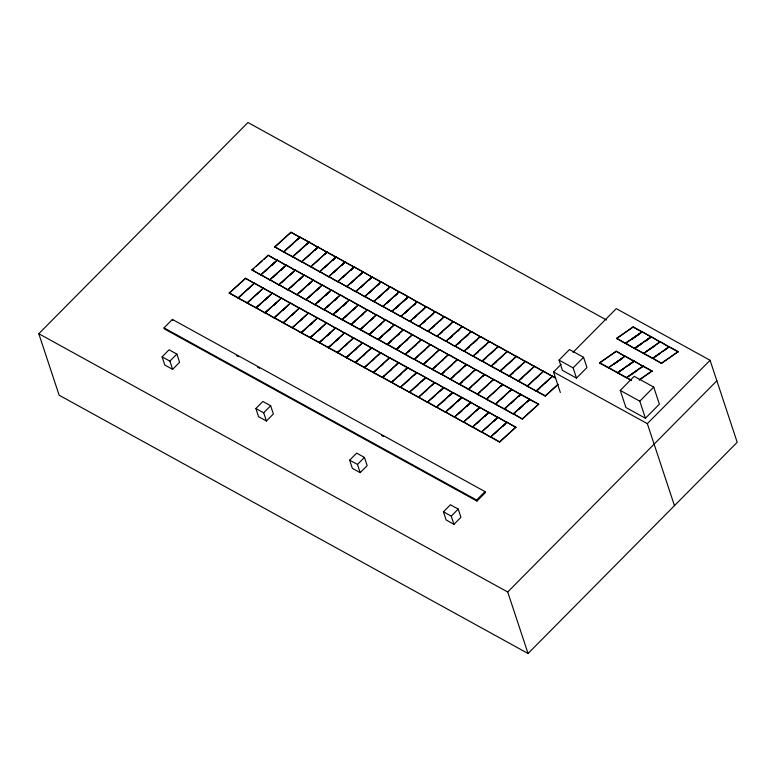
<?xml version="1.0" encoding="UTF-8"?>
<svg xmlns="http://www.w3.org/2000/svg" width="776" height="776" viewBox="0 0 776 776"><rect width="100%" height="100%" fill="white"/><g stroke="black" fill="none" stroke-linecap="round" stroke-linejoin="round"><path stroke-width="1.16" d="M573.057 352.304L616.299 308.635L710.079 360.287L737.2 442.281L528.058 653.499L59.141 395.217L38.8 333.719L247.942 122.501L606.531 320.013M164.017 327.87L172.388 319.421L485 491.606L485.339 492.634L476.968 501.083L164.357 328.888L164.017 327.87L476.629 500.054L476.968 501.083M162.087 356.844L169.061 349.801L176.87 354.099L179.586 362.305L172.611 369.347L164.803 365.04L162.087 356.844L169.905 361.141L172.611 369.347M169.905 361.141L176.87 354.099M255.867 408.496L262.841 401.454L270.659 405.761L273.365 413.957L266.401 420.999L258.583 416.693L255.867 408.496L263.685 412.803L266.401 420.999M263.685 412.803L270.659 405.761M349.656 460.149L356.63 453.116L364.439 457.413L367.155 465.619L360.18 472.662L352.362 468.355L349.656 460.149L357.474 464.455L360.18 472.662M357.474 464.455L364.439 457.413M559.04 360.103L569.497 349.549L583.562 357.29L586.957 367.543L576.5 378.106L562.425 370.356L559.04 360.103L573.105 367.853L576.5 378.106M560.34 392.491L553.56 371.995L561.184 364.293M573.105 367.853L583.562 357.29M443.435 511.811L450.41 504.769L458.228 509.075L460.934 517.272L453.97 524.314L446.151 520.007L443.435 511.811L451.254 516.118L453.97 524.314M451.254 516.118L458.228 509.075M476.629 500.054L485 491.606M620.257 390.415L634.196 376.331L653.731 387.088L659.387 404.17L645.438 418.254L625.902 407.497L620.257 390.415L639.793 401.173L645.438 418.254M639.793 401.173L653.731 387.088M674.46 505.651L647.339 423.657L710.079 360.287M528.058 653.499L507.717 592.001L716.859 380.783M274.762 246.836L291.029 232.208L308.916 242.064L300.05 237.184L283.676 251.977L274.762 246.836L283.676 251.977M274.82 247.088L291.029 232.208M251.967 269.854L260.891 274.995L251.967 269.854L268.234 255.226L277.158 260.367L269.282 256.031M252.025 270.106L253.742 268.574M256.303 266.265L262.298 260.872M264.015 259.339L268.234 255.226M271.416 292.785L254.47 283.211L238.096 298.013L229.23 293.124L245.449 278.245L254.363 283.385L245.449 278.245M229.23 293.124L245.507 278.506M283.628 251.715L299.895 237.097M292.697 256.943L283.841 252.064L285.549 250.522M289.836 246.671L293.26 243.596M297.538 239.745L300.108 237.437M260.833 274.733L277.1 260.115M260.988 274.82L269.912 279.961L260.988 274.82L277.255 260.193L286.179 265.344M265.169 271.144L267.739 268.835M272.017 264.985L275.441 261.91M265.324 271.231L267.041 269.689M272.172 265.072L274.743 262.763M238.096 298.013L254.305 283.133M272.405 293.328L263.481 288.187L247.117 302.98L238.251 298.1L242.539 294.25M247.67 289.632L250.241 287.324M283.841 252.064L292.639 256.681L308.916 242.064M309.071 242.151L317.985 247.292L309.071 242.151L292.795 256.769L301.719 261.91L318.082 247.117L327.006 252.258L318.082 247.117M298.847 251.637L301.418 249.329M306.559 244.712L309.129 242.403M269.854 279.7L286.121 265.082M270.009 279.787L278.923 284.928L270.009 279.787L286.276 265.169L295.2 270.31L286.276 265.169M273.336 276.877L276.76 273.802M281.038 269.961L284.462 266.876M273.491 276.964L276.916 273.889M281.193 270.038L284.617 266.963M247.117 302.98L263.326 288.1M256.138 307.946L247.272 303.067L251.55 299.216M256.691 294.599L258.408 293.056M301.66 261.648L317.927 247.03M307.868 256.613L310.439 254.305M314.716 250.454L318.141 247.379M278.865 284.666L295.142 270.048M279.03 284.753L287.945 289.894L279.03 284.753L295.297 270.135L313.174 279.981L304.318 275.102L288.041 289.72L296.965 294.861M282.512 281.94L285.073 279.632M290.214 275.014L292.785 272.706M247.272 303.067L256.08 307.684L272.347 293.066M272.502 293.153L281.426 298.294L272.502 293.153L256.235 307.771L265.149 312.912L268.583 309.837M256.992 307.18L260.416 304.095M264.694 300.254L268.127 297.169M256.08 307.684L260.571 304.182M265.712 299.565L268.283 297.256M310.681 266.614L301.815 261.735L310.74 266.876L326.948 251.996M310.837 266.702L319.76 271.842L310.837 266.702L327.103 252.084L335.969 256.963L332.603 260.3M316.889 261.58L319.46 259.271M324.591 254.654L327.103 252.084M287.886 289.632L304.153 275.014M291.524 286.907L294.094 284.598M299.235 279.981L301.806 277.672M265.091 312.65L281.368 298.032M265.256 312.738L274.17 317.879L265.256 312.738L281.523 298.12L290.437 303.261L281.523 298.12M273.715 305.22L276.285 302.912M265.314 313L268.738 309.925M273.87 305.308L276.44 302.999M319.702 271.581L335.969 256.963M319.858 271.668L328.772 276.809L319.858 271.668L336.124 257.05L344.99 261.929L341.624 265.266M324.892 267.225L327.462 264.917M325.047 267.313L327.618 265.004M332.759 260.387L335.329 258.078M288.041 289.72L296.907 294.599L313.174 279.981M314.377 280.873L322.253 285.209L313.329 280.068L297.062 294.686L305.986 299.827L296.907 294.599M300.545 291.873L303.115 289.564M308.256 284.947L310.817 282.639M274.112 317.617L290.389 302.999M299.555 308.053L308.479 313.194L299.555 308.053L283.191 322.845L274.326 317.966L290.544 303.086L299.458 308.227L290.544 303.086M274.326 317.966L278.613 314.115M282.891 310.274L286.315 307.189M328.714 276.557L344.99 261.929M328.878 276.634L337.793 281.775L328.878 276.634L345.145 262.016L363.022 271.872L354.166 266.983L337.89 281.61L346.814 286.751M333.913 272.192L337.337 269.117M334.068 272.279L337.492 269.204M341.779 265.353L345.145 262.016M305.928 299.575L322.195 284.947M306.084 299.652L314.998 304.793L306.084 299.652L322.35 285.035L331.274 290.175M308.712 297.606L311.273 295.297M316.414 290.68L318.985 288.371M283.191 322.845L299.4 307.965M301.233 332.788L292.31 327.647L301.233 332.788L317.597 317.985L326.463 322.874L308.576 313.019L292.212 327.811L283.347 322.932L286.771 319.858M291.912 315.24L294.482 312.932M337.735 281.523L354.001 266.895M342.934 277.168L345.504 274.859M350.636 270.242L353.206 267.933M343.089 277.245L345.66 274.937M350.791 270.32L353.361 268.011M314.949 304.541L331.216 289.914M315.105 304.629L324.019 309.769L315.105 304.629L331.371 290.001L340.286 295.142L331.371 290.001M317.568 302.485L320.992 299.41M325.28 295.569L328.704 292.484M317.724 302.572L321.157 299.497M325.435 295.646L328.859 292.571M292.212 327.811L308.421 312.932M292.368 327.899L294.938 325.59M300.07 320.973L302.64 318.664M337.89 281.61L346.756 286.49L363.022 271.872M363.178 271.949L372.102 277.09L363.178 271.949L346.911 286.577L355.835 291.718L346.756 286.49M351.247 282.988L353.817 280.679M358.958 276.062L363.236 272.211M323.961 309.508L340.237 294.89M324.116 309.595L333.04 314.736L324.116 309.595L340.392 294.967L349.307 300.108L340.392 294.967M326.589 307.461L329.16 305.152M334.301 300.535L336.862 298.226M326.745 307.538L329.315 305.23M334.456 300.622L337.017 298.314M301.175 332.526L317.442 317.908M326.618 322.962L335.533 328.102L326.618 322.962L310.245 337.754L301.389 332.865L304.813 329.79M309.944 325.173L312.515 322.865M355.777 291.456L372.043 276.838M355.932 291.543L364.846 296.684L355.932 291.543L372.199 276.925L381.123 282.066L373.246 277.721M361.121 287.188L363.692 284.879M368.833 280.262L371.403 277.954M332.982 314.474L349.248 299.856M333.137 314.561L342.061 319.702L333.137 314.561L349.404 299.943L367.349 310.051L358.425 304.91L342.216 319.79L351.082 324.669L367.446 309.876L376.37 315.017M335.61 312.427L339.034 309.343M342.459 306.268L345.883 303.193M335.765 312.515L338.336 310.206M342.614 306.355L346.038 303.28M301.389 332.865L310.187 337.492L326.463 322.874M310.187 337.492L312.97 335.533M318.111 330.915L320.682 328.607M364.798 296.422L381.065 281.804M364.953 296.51L373.867 301.651L364.953 296.51L381.22 281.892L390.144 287.033M369.289 292.921L371.859 290.612M376.99 285.995L379.561 283.686M342.003 319.44L358.269 304.822M344.786 317.481L347.357 315.172M352.488 310.555L355.059 308.247M322.69 339.645L319.266 342.72L335.475 327.841M330.857 345.378L328.287 347.687L319.363 342.546L335.639 327.928L344.554 333.069L335.639 327.928M326.977 335.795L330.401 332.72M319.421 342.808L322.845 339.723M327.132 335.882L330.557 332.797M373.809 301.389L390.085 286.771M373.964 301.476L382.888 306.617L373.964 301.476L390.241 286.858L408.118 296.704L399.252 291.825L382.985 306.442L391.909 311.583L382.985 306.442M378.31 297.887L381.734 294.812M386.011 290.961L388.582 288.653M342.158 319.528L351.024 324.407L367.29 309.789M351.024 324.407L355.515 320.905M360.656 316.288L363.226 313.979M328.287 347.687L344.495 332.807M346.319 357.62L337.405 352.479L346.319 357.62L362.693 342.827L371.607 347.968L353.672 337.861L337.308 352.653L328.442 347.774L344.651 332.894L353.575 338.035L344.651 332.894M335.989 340.761L338.559 338.452M328.442 347.774L331.012 345.465M336.144 340.848L338.714 338.54M382.83 306.355L399.097 291.737M387.166 302.776L389.736 300.467M394.877 295.85L397.448 293.541M387.331 302.853L389.891 300.545M395.032 295.928L397.603 293.619M351.237 324.756L360.093 329.635L376.311 314.755M385.488 319.809L394.402 324.95L385.488 319.809L369.114 334.601L360.248 329.722L376.467 314.843L385.381 319.984L376.467 314.843M360.248 329.722L365.389 325.105M369.677 321.254L373.101 318.179M337.308 352.653L353.516 337.773M337.463 352.74L339.17 351.198M344.311 346.581L346.882 344.272M352.013 339.655L353.672 337.861M391.851 311.331L408.118 296.704M392.006 311.409L400.93 316.55L392.006 311.409L408.273 296.791L417.197 301.932L408.273 296.791M395.333 308.509L398.757 305.434M403.035 301.583L406.469 298.508M395.488 308.596L398.059 306.287M403.2 301.67L408.331 297.053M369.114 334.601L385.323 319.722M369.269 334.689L378.135 339.568L369.269 334.689L373.557 330.838M378.688 326.221L381.259 323.922M346.271 357.358L362.537 342.74M371.714 347.793L380.628 352.935L371.714 347.793L355.34 362.586L346.484 357.707L349.045 355.398M354.186 350.781L356.756 348.472M400.872 316.298L417.139 301.67M401.027 316.385L409.941 321.526L401.027 316.385L417.294 301.757L426.218 306.898L418.332 302.562M404.354 313.475L407.778 310.4M412.91 305.783L415.48 303.474M405.363 312.796L407.933 310.487M413.075 305.87L415.635 303.561M378.077 339.316L394.344 324.688M378.232 339.403L387.156 344.544L378.232 339.403L394.499 324.775L403.423 329.916L394.499 324.775M379.842 338.035L382.413 335.727M386.7 331.876L390.124 328.801M378.29 339.655L382.568 335.814M386.855 331.963L390.279 328.888M346.484 357.707L355.282 362.334L371.558 347.706M355.282 362.334L357.212 361.141M362.353 356.524L364.914 354.215M370.055 349.598L371.772 348.055M409.883 321.264L426.16 306.636M410.048 321.351L418.962 326.492L410.048 321.351L426.315 306.724L435.229 311.865M413.53 318.529L416.091 316.22M421.232 311.603L423.803 309.294M387.098 344.282L403.365 329.655M400.455 345.66L396.167 349.51L387.253 344.369L403.52 329.742L420.476 339.316M388.863 343.002L391.434 340.693M396.575 336.076L399.145 333.767M387.311 344.622L391.589 340.78M396.73 336.163L399.3 333.855M380.725 352.76L389.649 357.901L380.725 352.76L364.361 367.562L380.57 352.673M396.1 365.176L398.612 362.615L389.746 357.726L373.382 372.529L364.516 367.64L367.087 365.331M371.365 361.49L373.935 359.181M378.222 355.33L380.783 353.022M418.904 326.23L435.171 311.613M419.059 326.318L427.983 331.459L419.059 326.318L435.336 311.69L444.25 316.841L435.336 311.69M422.542 323.495L425.112 321.186M429.4 317.345L432.824 314.261M396.167 349.51L412.386 334.631M405.188 354.477L396.274 349.336L412.541 334.708L421.455 339.859M404.733 341.809L408.157 338.734M396.332 349.598L399.756 346.513M404.888 341.896L407.458 339.587M373.382 372.529L389.591 357.649M384.11 375.953L382.403 377.495L373.537 372.616L375.245 371.074M380.385 366.456L382.956 364.148M388.097 359.53L389.746 357.726M427.925 331.197L444.192 316.579M428.08 331.284L437.004 336.425L428.08 331.284L444.347 316.666L462.234 326.512L453.368 321.633L437.101 336.25L446.025 341.392M431.563 328.461L434.133 326.153M439.274 321.536L441.835 319.227M396.274 349.336L405.13 354.215L421.407 339.597M421.562 339.684L430.476 344.825L421.562 339.684L405.285 354.302L414.209 359.443L430.573 344.651L439.497 349.792L430.573 344.651M405.13 354.215L409.631 350.713M413.909 346.862L416.479 344.554M382.403 377.495L398.612 362.615M393.131 380.919L391.414 382.461L382.5 377.32L398.767 362.702L407.633 367.582L405.12 370.152M388.388 372.102L391.822 369.027M388.553 372.189L391.114 369.88M396.255 365.263L398.767 362.702M436.946 336.163L453.213 321.545M439.73 334.204L442.301 331.895M447.432 327.278L450.856 324.203M414.151 359.181L430.418 344.563M415.218 358.755L417.789 356.446M422.93 351.829L425.5 349.52M391.414 382.461L407.633 367.582M391.521 382.287L400.435 387.428L391.521 382.287L407.788 367.669L425.665 377.514L416.809 372.635L400.532 387.253L409.456 392.394L425.82 377.602L434.744 382.743L425.82 377.602M397.409 377.078L400.833 373.993M391.57 382.549L393.286 381.006M398.428 376.389L400.988 374.08M406.129 369.463L407.788 367.669M437.101 336.25L445.967 341.13L462.234 326.512M462.389 326.599L471.313 331.74L462.389 326.599L446.122 341.217L455.037 346.358L445.967 341.13M448.586 339.083L452.01 336.008M457.151 331.391L458.868 329.849M449.605 338.404L452.175 336.095M457.306 331.478L459.023 329.936M439.594 349.617L448.518 354.758L439.594 349.617L423.23 364.41L439.439 349.53M464.843 366.233L466.551 364.691L448.615 354.584L432.251 369.376L423.386 364.497L426.81 361.422M431.087 357.571L434.521 354.496M400.377 387.166L416.644 372.548M406.585 382.131L409.156 379.823M414.297 375.206L416.858 372.897M454.978 346.096L471.255 331.478M455.134 346.183L464.058 351.324L455.134 346.183L471.41 331.565L480.325 336.706M457.607 344.049L460.178 341.741M465.319 337.123L468.743 334.049M457.762 344.137L460.333 341.828M465.474 337.211L468.044 334.902M432.251 369.376L448.46 354.496M443.833 372.034L441.263 374.342L432.407 369.463L435.831 366.388M440.962 361.771L443.532 359.463M400.532 387.253L409.398 392.132L425.665 377.514M415.606 387.098L418.177 384.789M422.454 380.938L425.878 377.863M464 351.072L480.266 336.445M464.155 351.15L473.079 356.291L464.155 351.15L480.422 336.532L489.346 341.673L480.422 336.532M466.628 349.016L469.199 346.707M473.476 342.866L476.9 339.781M466.783 349.103L469.354 346.794M473.632 342.953L477.056 339.869M441.263 374.342L457.481 359.463M453.708 376.234L450.284 379.309L441.369 374.168L457.636 359.55L466.551 364.691M448.974 367.417L452.398 364.342M441.418 374.43L443.988 372.121M449.129 367.504L451.7 365.195M409.398 392.132L418.477 397.36L434.686 382.481M418.574 397.186L427.489 402.327L418.574 397.186L434.841 382.568L443.765 387.709L434.841 382.568M424.627 392.064L427.198 389.756M432.329 385.139L434.899 382.83M473.02 356.038L489.287 341.411M473.176 356.126L482.1 361.267L473.176 356.126L489.443 341.498L498.367 346.639L489.443 341.498M475.804 354.069L478.375 351.761M483.506 347.144L486.077 344.835M441.369 374.168L450.225 379.057L466.492 364.429M466.657 364.516L475.572 369.657L466.657 364.516L450.381 379.144L459.305 384.285L461.875 381.976M457.995 372.383L460.556 370.074M450.225 379.057L453.863 376.321M458.15 372.47L460.721 370.162M427.44 402.075L443.707 387.447M427.595 402.162L436.51 407.303L427.595 402.162L443.862 387.534L452.777 392.675L443.862 387.534M432.785 397.797L435.355 395.488M440.496 390.871L443.92 387.796M482.041 361.005L498.308 346.387M482.197 361.092L491.111 366.233L482.197 361.092L498.464 346.465L516.399 356.582L507.485 351.441L491.276 366.32L500.132 371.2L516.506 356.407L525.42 361.548M482.255 361.344L486.533 357.503M491.674 352.886L495.098 349.811M459.246 384.023L475.513 369.405M484.69 374.459L493.614 379.6L484.69 374.459L468.326 389.251L459.46 384.363L475.669 369.483L484.593 374.624L475.669 369.483M467.006 377.359L469.577 375.05M459.46 384.363L462.03 382.054M467.171 377.437L469.732 375.128M436.451 407.041L452.728 392.413M436.607 407.128L445.531 412.269L436.607 407.128L452.883 392.501L470.76 402.356L461.895 397.477L445.628 412.095L454.552 417.236M441.651 402.686L445.075 399.601M449.352 395.76L451.923 393.451M442.66 401.997L445.23 399.688M450.371 395.071L452.078 393.529M491.053 365.971L507.329 351.353M493.837 364.012L496.407 361.703M501.548 357.086L503.255 355.544M468.326 389.251L484.534 374.371M493.711 379.425L502.635 384.566L493.711 379.425L477.347 394.218L468.481 389.339L471.051 387.03M475.329 383.179L478.753 380.104M483.041 376.253L484.748 374.711M445.472 412.007L461.739 397.39M450.672 407.652L453.242 405.344M458.373 400.726L460.944 398.418M450.827 407.74L453.397 405.431M458.529 400.814L461.099 398.505M491.218 366.059L500.074 370.938L516.35 356.32M500.074 370.938L504.575 367.436M509.706 362.819L512.276 360.51M477.347 394.218L493.555 379.338M518.96 396.041L520.667 394.499L502.732 384.392L486.358 399.184L477.502 394.305L480.063 391.996M485.204 387.379L487.774 385.071M445.628 412.095L454.493 416.974L470.76 402.356M470.916 402.443L479.84 407.584L470.916 402.443L454.649 417.061L463.573 422.202L454.493 416.974M458.829 413.385L462.253 410.31M466.541 406.459L469.965 403.384M458.985 413.472L462.409 410.397M466.696 406.546L470.12 403.471M500.287 371.287L509.153 376.166L525.362 361.286M522.452 377.281L518.174 381.132L509.25 375.991L525.517 361.373L534.441 366.514L525.517 361.373M510.007 375.4L513.431 372.315M517.718 368.474L521.142 365.389M509.308 376.253L513.586 372.402M517.873 368.561L521.297 365.477M486.358 399.184L502.576 384.304M520.667 394.499L511.743 389.358L495.379 404.15L486.513 399.271L488.23 397.729M493.371 393.112L495.932 390.803M501.073 386.186L502.732 384.392M463.514 421.94L479.781 407.322M463.67 422.028L472.584 427.169L463.67 422.028L479.937 407.41L488.861 412.551L479.937 407.41M468.859 417.672L471.43 415.364M476.571 410.746L479.141 408.438M518.174 381.132L534.383 366.253M555.587 378.164L543.559 371.306L527.195 386.099L518.329 381.22L534.538 366.34L543.462 371.481L534.538 366.34M527.593 372.664L530.163 370.356M520.036 379.677L522.607 377.369M527.748 372.752L530.318 370.443M495.379 404.15L511.588 389.271M506.107 407.584L504.4 409.117L495.534 404.238L497.251 402.695M501.529 398.854L504.953 395.77M510.094 391.152L511.801 389.62M472.526 426.907L488.802 412.289M472.691 426.994L481.605 432.135L472.691 426.994L488.958 412.376L497.872 417.517L488.958 412.376M477.027 423.405L479.597 421.096M484.728 416.479L489.016 412.638M527.195 386.099L543.404 371.219M527.35 386.186L536.206 391.065L527.35 386.186L530.774 383.111M535.906 378.494L539.339 375.419M495.534 404.238L504.342 408.855L520.609 394.237M527.117 401.774L529.63 399.204L520.764 394.324L504.497 408.942L513.421 414.083L515.128 412.551M511.248 402.967L513.819 400.659M504.342 408.855L506.272 407.662M511.403 403.045L513.974 400.736M519.115 396.119L520.764 394.324M481.547 431.873L497.814 417.255M481.702 431.96L490.626 437.101L481.702 431.96L497.979 417.342L506.893 422.483L497.979 417.342M486.901 427.605L488.608 426.063M493.749 421.446L496.32 419.137M536.148 390.813L552.425 376.185M558.07 384.498L545.227 396.041L536.361 391.152L552.58 376.273L555.529 377.902M536.361 391.152L539.795 388.078M544.927 383.46L547.497 381.152M513.363 413.831L529.63 399.204M513.518 413.909L529.785 399.291L538.651 404.17L522.432 419.059L513.518 413.909L522.432 419.059M519.416 408.7L522.84 405.625M513.576 414.171L515.283 412.638M519.571 408.787L522.995 405.712M527.273 401.861L529.785 399.291M490.568 436.849L506.835 422.222M490.723 436.927L506.99 422.309L515.856 427.188L499.647 442.068L490.723 436.927L499.647 442.068M495.059 433.347L497.629 431.039M502.77 426.422L505.341 424.113M545.227 396.041L558.012 384.236M522.374 418.798L538.651 404.17M499.589 441.816L515.856 427.188M627.425 342.177L625.456 343.525L616.58 338.355L633.255 326.89L642.121 331.769L631.344 339.481M616.6 338.646L633.255 326.89M616.58 338.355L625.446 343.235L642.121 331.769M645.263 341.081L651.132 336.735L642.276 331.856L625.601 343.322L634.477 348.492L625.446 343.235M625.611 343.613L627.58 342.264M631.499 339.568L639.346 334.175M625.019 356.077L608.355 367.834L599.499 362.955L616.154 351.198L625.029 356.378L616.154 351.198M599.499 362.955L616.163 351.489M634.467 348.201L651.132 336.735M660.153 341.702L643.498 353.458L634.632 348.579L651.297 336.823L660.172 342.003L651.297 336.823M634.477 348.492L641.345 343.778M634.632 348.579L641.5 343.865M645.419 341.159L651.307 337.114M623.264 368.755L617.376 372.8L608.5 367.63L625.175 356.165L634.031 361.044L627.183 366.059M613.263 364.468L622.09 358.396M613.418 364.555L622.245 358.483M661.53 363.401L652.655 358.221L661.53 363.401L678.195 351.644L669.329 346.756L652.519 358.434L643.653 353.546L660.308 341.789L669.184 346.969L660.308 341.789M646.437 351.441L655.419 345.456M617.376 372.8L634.031 361.044M643.052 366.01L626.397 377.776L617.531 372.887L634.196 361.131L643.071 366.311L634.196 361.131M617.531 372.887L623.419 368.842M627.338 366.146L634.205 361.432M652.519 358.434L669.174 346.668M652.674 358.512L659.532 353.798M663.461 351.101L669.329 346.756M631.47 380.57L626.542 377.563L643.207 366.097L652.073 370.986L639.337 380.046M629.491 375.836L637.338 370.443M641.257 367.746L643.207 366.097M661.521 363.1L678.195 351.644M639.327 379.745L652.073 370.986M633.264 327.181L642.13 332.06M651.151 337.036L642.276 331.856M670.328 347.6L678.205 351.935M634.622 348.288L643.479 353.167M643.643 353.255L652.5 358.134M626.174 356.999L634.05 361.344M643.226 366.398L652.082 371.277M599.479 362.664L608.345 367.543M608.5 367.63L617.366 372.509M617.521 372.596L626.377 377.475M626.542 377.563L631.46 380.279M553.56 371.995L647.339 423.657M291.087 232.47L299.953 237.349M328.151 252.889L336.027 257.225M345.048 262.191L336.124 257.05M345.204 262.278L354.06 267.157M389.154 286.49L381.22 281.892M399.155 291.999L390.241 286.858M434.25 311.321L426.315 306.724M453.271 321.807L444.347 316.666M479.345 336.163L471.41 331.565M507.388 351.606L498.464 346.465M524.44 361.005L516.506 356.407M552.483 376.447L543.559 371.306M500.229 371.025L509.095 375.904M509.25 375.991L518.116 380.87M518.271 380.958L527.137 385.837M536.303 390.9L545.169 395.779M301.719 261.91L292.639 256.681M285.19 264.8L277.255 260.193M304.211 275.276L295.297 270.135M330.285 289.632L322.35 285.035M358.328 305.084L349.404 299.943M375.38 314.474L367.446 309.876M412.444 334.883L403.52 329.742M457.539 359.725L448.615 354.584M502.79 384.654L511.646 389.533M520.822 394.586L529.688 399.465M529.843 399.553L538.709 404.432M351.179 324.494L360.035 329.373M360.2 329.46L369.056 334.34M387.253 344.369L396.119 349.248M423.172 364.148L414.306 359.269L423.23 364.41M432.193 369.114L423.386 364.497M441.204 374.09L432.407 369.463M459.402 384.11L468.267 388.989M477.288 393.956L468.481 389.339M486.3 398.922L477.502 394.305M495.321 403.889L486.513 399.271M405.344 354.564L414.209 359.443M450.439 379.396L459.305 384.285M504.555 409.204L513.421 414.083M263.384 288.362L254.47 283.211M317.5 318.16L308.576 313.019M353.73 338.123L362.596 343.002M389.804 357.988L398.67 362.867M398.825 362.955L407.691 367.843M407.846 367.921L416.702 372.81M461.798 397.642L452.883 392.501M515.914 427.45L506.99 422.309M229.172 292.872L238.038 297.751M247.059 302.718L238.251 298.1M274.267 317.704L283.133 322.593M292.154 327.559L283.347 322.932M310.351 337.579L319.208 342.459M319.363 342.546L328.229 347.425M328.384 347.512L337.25 352.391M355.437 362.411L364.303 367.3M373.324 372.267L364.516 367.64M382.345 377.233L373.537 372.616M382.5 377.32L391.356 382.199M409.553 392.22L418.419 397.108M256.293 308.033L265.149 312.912M310.4 337.841L319.266 342.72M355.495 362.673L364.361 367.562M236.311 355.466L238.426 356.63M257.506 367.135L259.62 368.309M381.482 435.433L383.606 436.597M38.8 333.719L507.717 592.001M172.388 319.421L172.728 320.44"/></g></svg>
